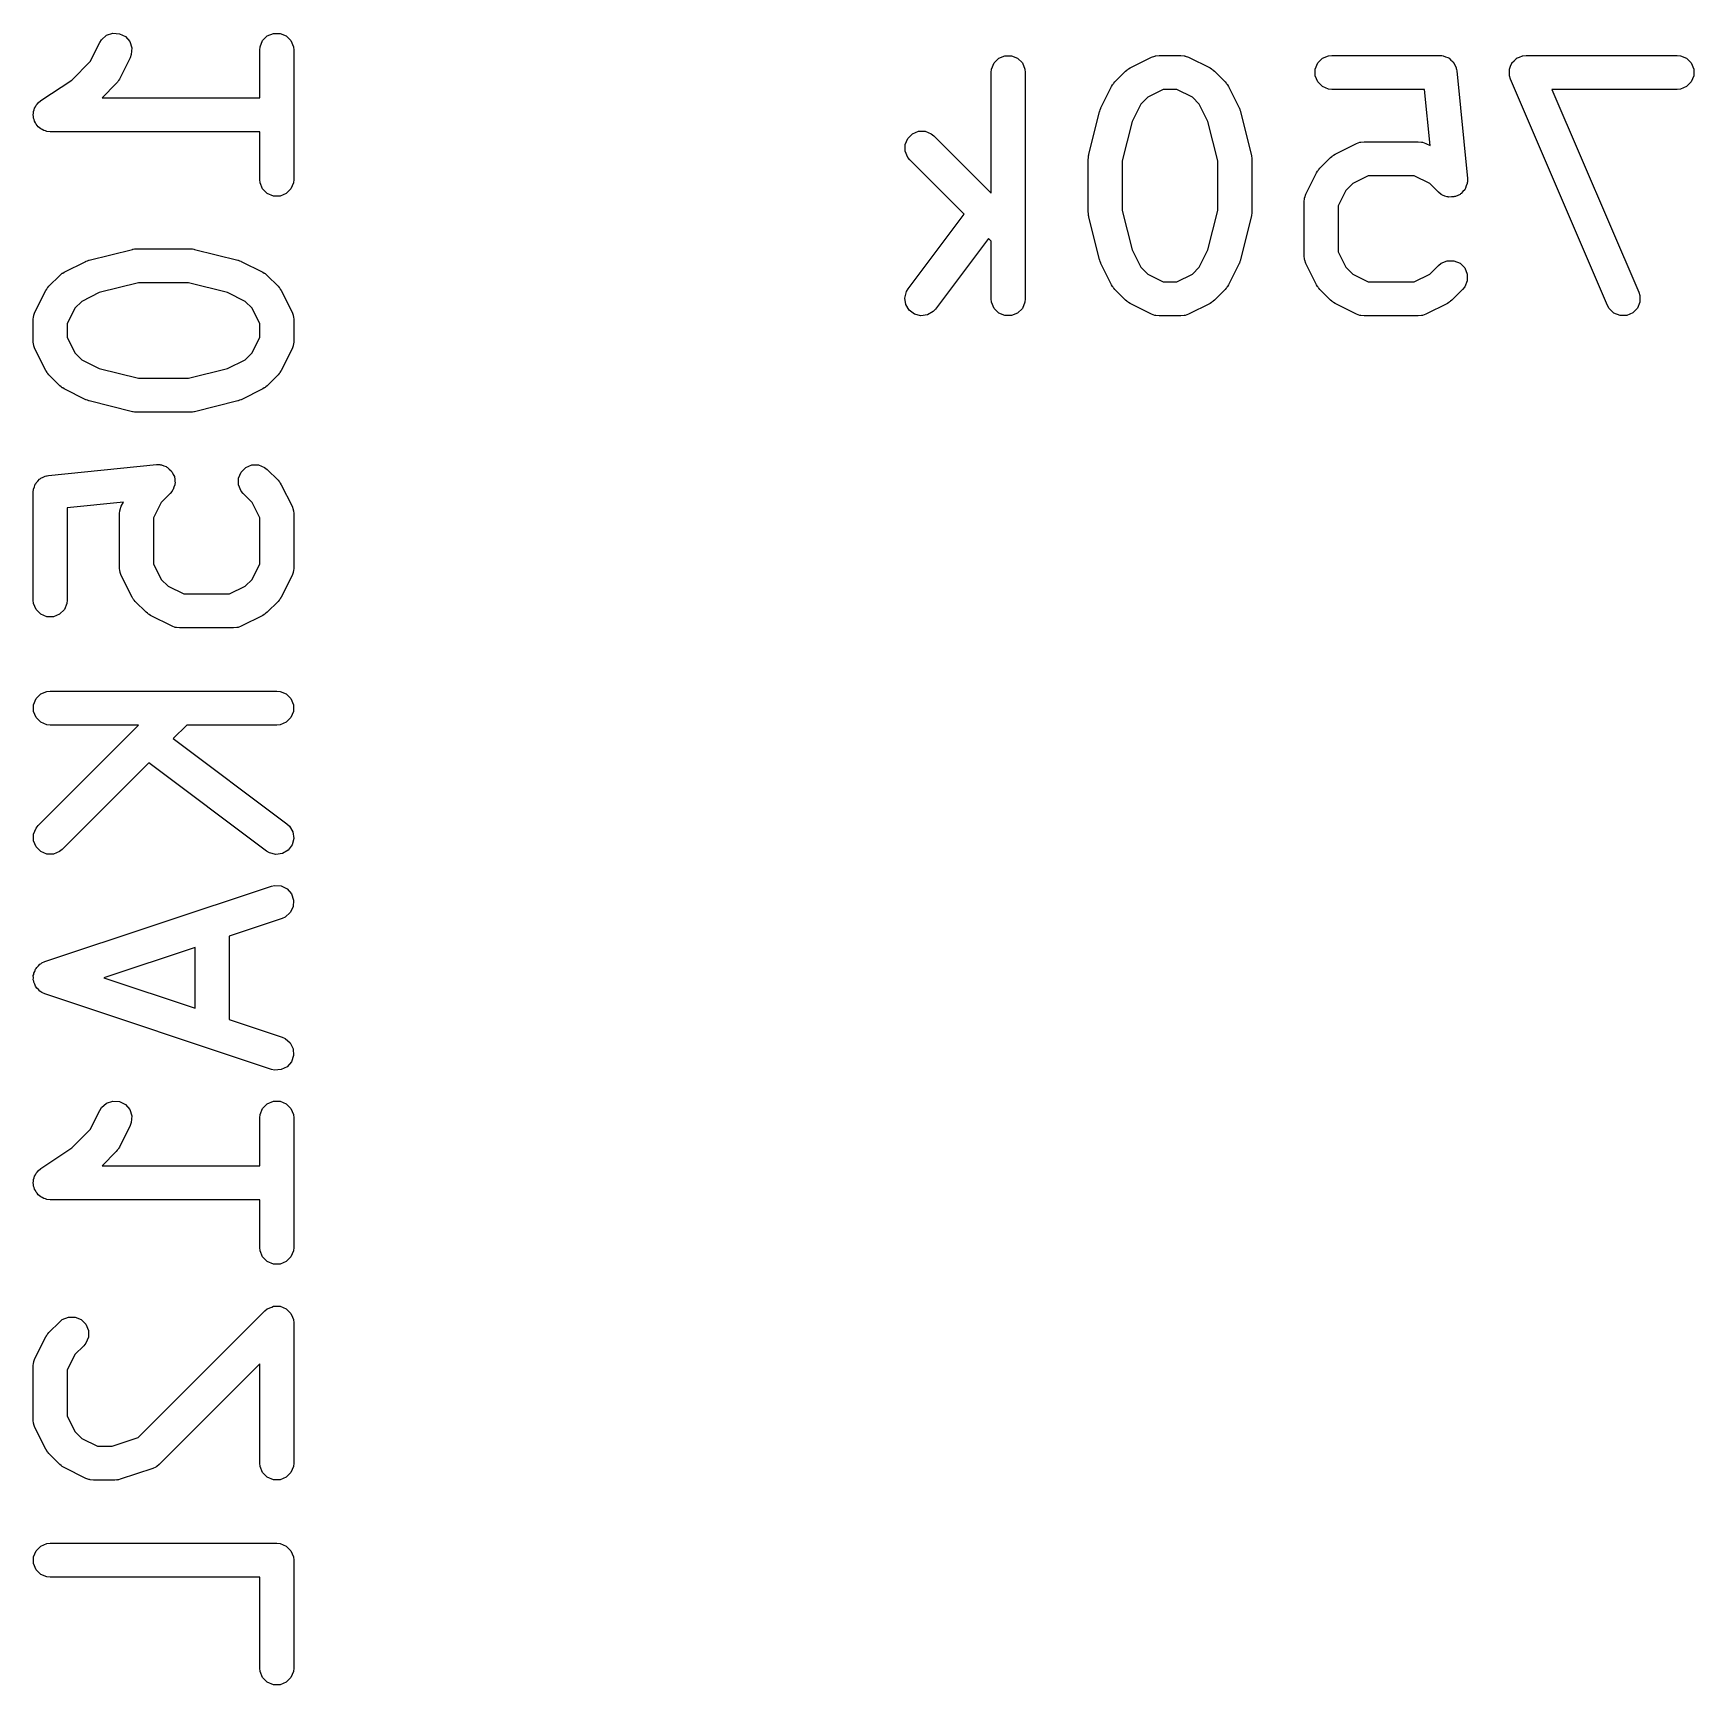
# Model space of a CAD drawing. Header units: inches. Extents: x -0.02 to 1.22, y 0 to 2.04.
# Drawn here: x 0.0732 to 0.3618, y 0.6771 to 0.9641 of the extents above; entities that cross this region are included whole.
import ezdxf

# ---------------------------------------------------------------- set-up
doc = ezdxf.new("R2010")
doc.units = ezdxf.units.IN
doc.header["$MEASUREMENT"] = 0
doc.layers.add('BLACK', color=250, linetype='CONTINUOUS')

msp = doc.modelspace()

# ---------------------------------------------------------------- linework, layer by layer
at = {"layer": 'BLACK', "linetype": 'CONTINUOUS'}
for p, q in [((0.08596, 0.96374), (0.08705, 0.9641)), ((0.08705, 0.9641), (0.0882, 0.96402)), ((0.0882, 0.96402), (0.08923, 0.96351)), ((0.1139, 0.96363), (0.11497, 0.96407)), ((0.11497, 0.96407), (0.11612, 0.96407)), ((0.11612, 0.96407), (0.11718, 0.96363)), ((0.08312, 0.95917), (0.08478, 0.96249)), ((0.08478, 0.96249), (0.08509, 0.96298)), ((0.08509, 0.96298), (0.08596, 0.96374)), ((0.08923, 0.96351), (0.08999, 0.96264)), ((0.08999, 0.96264), (0.09035, 0.96154)), ((0.09035, 0.96154), (0.09027, 0.96039)), ((0.11259, 0.96117), (0.11265, 0.96175)), ((0.11259, 0.95288), (0.11259, 0.96117)), ((0.11265, 0.96175), (0.11309, 0.96281)), ((0.11309, 0.96281), (0.1139, 0.96363)), ((0.11718, 0.96363), (0.118, 0.96281)), ((0.118, 0.96281), (0.11844, 0.96175)), ((0.11844, 0.96175), (0.1185, 0.96117)), ((0.1185, 0.96117), (0.1185, 0.93868)), ((0.07992, 0.95597), (0.08312, 0.95917)), ((0.09006, 0.95985), (0.08819, 0.9561)), ((0.09027, 0.96039), (0.09006, 0.95985)), ((0.23975, 0.95787), (0.24019, 0.95893)), ((0.24019, 0.95893), (0.241, 0.95975)), ((0.241, 0.95975), (0.24207, 0.96019)), ((0.24207, 0.96019), (0.24322, 0.96019)), ((0.24322, 0.96019), (0.24428, 0.95975)), ((0.24428, 0.95975), (0.2451, 0.95893)), ((0.2451, 0.95893), (0.24554, 0.95787)), ((0.26357, 0.9579), (0.26382, 0.95806)), ((0.26382, 0.95806), (0.26757, 0.95993)), ((0.26757, 0.95993), (0.26811, 0.96014)), ((0.26811, 0.96014), (0.26821, 0.96015)), ((0.26821, 0.96015), (0.26831, 0.96019)), ((0.26831, 0.96019), (0.26889, 0.96024)), ((0.26889, 0.96024), (0.27264, 0.96024)), ((0.27264, 0.96024), (0.27321, 0.96019)), ((0.27321, 0.96019), (0.27331, 0.96015)), ((0.27331, 0.96015), (0.27342, 0.96014)), ((0.27342, 0.96014), (0.27396, 0.95993)), ((0.27396, 0.95993), (0.27771, 0.95806)), ((0.27771, 0.95806), (0.27796, 0.9579)), ((0.29599, 0.95787), (0.29643, 0.95893)), ((0.29643, 0.95893), (0.29724, 0.95975)), ((0.29724, 0.95975), (0.29831, 0.96019)), ((0.29831, 0.96019), (0.29888, 0.96024)), ((0.29888, 0.96024), (0.31763, 0.96024)), ((0.31763, 0.96024), (0.31785, 0.96022)), ((0.31785, 0.96022), (0.31792, 0.96023)), ((0.31792, 0.96023), (0.31799, 0.96021)), ((0.31799, 0.96021), (0.31821, 0.96019)), ((0.31821, 0.96019), (0.31861, 0.96002)), ((0.31861, 0.96002), (0.31902, 0.9599)), ((0.31902, 0.9599), (0.31914, 0.9598)), ((0.31914, 0.9598), (0.31927, 0.95975)), ((0.31927, 0.95975), (0.31958, 0.95944)), ((0.31958, 0.95944), (0.31991, 0.95917)), ((0.31991, 0.95917), (0.31998, 0.95904)), ((0.31998, 0.95904), (0.32009, 0.95893)), ((0.32009, 0.95893), (0.32025, 0.95853)), ((0.32025, 0.95853), (0.32046, 0.95815)), ((0.32046, 0.95815), (0.3205, 0.95793)), ((0.32973, 0.95787), (0.32995, 0.95838)), ((0.32995, 0.95838), (0.33016, 0.9589)), ((0.33016, 0.9589), (0.33017, 0.95891)), ((0.33017, 0.95891), (0.33018, 0.95893)), ((0.33018, 0.95893), (0.33057, 0.95933)), ((0.33057, 0.95933), (0.33096, 0.95973)), ((0.33096, 0.95973), (0.33098, 0.95973)), ((0.33098, 0.95973), (0.33099, 0.95975)), ((0.33099, 0.95975), (0.33151, 0.95996)), ((0.33151, 0.95996), (0.33202, 0.96018)), ((0.33202, 0.96018), (0.33204, 0.96018)), ((0.33204, 0.96018), (0.33205, 0.96019)), ((0.33205, 0.96019), (0.33263, 0.96024)), ((0.33263, 0.96024), (0.35888, 0.96024)), ((0.35888, 0.96024), (0.35945, 0.96019)), ((0.35945, 0.96019), (0.36052, 0.95975)), ((0.36052, 0.95975), (0.36133, 0.95893)), ((0.36133, 0.95893), (0.36177, 0.95787)), ((0.07454, 0.95238), (0.07992, 0.95597)), ((0.08764, 0.95534), (0.08518, 0.95288)), ((0.08782, 0.95556), (0.08764, 0.95534)), ((0.08788, 0.95561), (0.08782, 0.95556)), ((0.08794, 0.9557), (0.08788, 0.95561)), ((0.088, 0.95578), (0.08794, 0.9557)), ((0.08803, 0.95586), (0.088, 0.95578)), ((0.08819, 0.9561), (0.08803, 0.95586)), ((0.23969, 0.95729), (0.23975, 0.95787)), ((0.23969, 0.9363), (0.23969, 0.95729)), ((0.24554, 0.95787), (0.24559, 0.95729)), ((0.24559, 0.95729), (0.24559, 0.91792)), ((0.26062, 0.95486), (0.26078, 0.95511)), ((0.26078, 0.95511), (0.26081, 0.95518)), ((0.26081, 0.95518), (0.26088, 0.95526)), ((0.26088, 0.95526), (0.26093, 0.95535)), ((0.26093, 0.95535), (0.26099, 0.9554)), ((0.26099, 0.9554), (0.26118, 0.95563)), ((0.26118, 0.95563), (0.26305, 0.9575)), ((0.26305, 0.9575), (0.26328, 0.95769)), ((0.26328, 0.95769), (0.26333, 0.95775)), ((0.26333, 0.95775), (0.26342, 0.9578)), ((0.26342, 0.9578), (0.2635, 0.95787)), ((0.2635, 0.95787), (0.26357, 0.9579)), ((0.27796, 0.9579), (0.27803, 0.95787)), ((0.27803, 0.95787), (0.27811, 0.9578)), ((0.27811, 0.9578), (0.2782, 0.95775)), ((0.2782, 0.95775), (0.27825, 0.95769)), ((0.27825, 0.95769), (0.27848, 0.9575)), ((0.27848, 0.9575), (0.28035, 0.95563)), ((0.28035, 0.95563), (0.28054, 0.9554)), ((0.28054, 0.9554), (0.28059, 0.95535)), ((0.28059, 0.95535), (0.28065, 0.95526)), ((0.28065, 0.95526), (0.28072, 0.95518)), ((0.28072, 0.95518), (0.28075, 0.95511)), ((0.28075, 0.95511), (0.2809, 0.95486)), ((0.29599, 0.95671), (0.29599, 0.95787)), ((0.29643, 0.95565), (0.29599, 0.95671)), ((0.29724, 0.95484), (0.29643, 0.95565)), ((0.3205, 0.95793), (0.32053, 0.95787)), ((0.32053, 0.95787), (0.32053, 0.95779)), ((0.32053, 0.95779), (0.32057, 0.95758)), ((0.32057, 0.95758), (0.32244, 0.93884)), ((0.32973, 0.95785), (0.32973, 0.95787)), ((0.32973, 0.95783), (0.32973, 0.95785)), ((0.32973, 0.95727), (0.32973, 0.95783)), ((0.32973, 0.95671), (0.32973, 0.95727)), ((0.32974, 0.9567), (0.32973, 0.95671)), ((0.32974, 0.95668), (0.32974, 0.9567)), ((0.32992, 0.95613), (0.32974, 0.95668)), ((0.34679, 0.91676), (0.32992, 0.95613)), ((0.36133, 0.95565), (0.36052, 0.95484)), ((0.36177, 0.95671), (0.36133, 0.95565)), ((0.36177, 0.95787), (0.36177, 0.95671)), ((0.07409, 0.95202), (0.07453, 0.95238)), ((0.07453, 0.95238), (0.07453, 0.95238)), ((0.07453, 0.95238), (0.07453, 0.95238)), ((0.07453, 0.95238), (0.07454, 0.95238)), ((0.08518, 0.95288), (0.11259, 0.95288)), ((0.25875, 0.95111), (0.26062, 0.95486)), ((0.26689, 0.95299), (0.26569, 0.95179)), ((0.26959, 0.95434), (0.26689, 0.95299)), ((0.27194, 0.95434), (0.26959, 0.95434)), ((0.27464, 0.95299), (0.27194, 0.95434)), ((0.27584, 0.95179), (0.27464, 0.95299)), ((0.2809, 0.95486), (0.28278, 0.95111)), ((0.29831, 0.95439), (0.29724, 0.95484)), ((0.29888, 0.95434), (0.29831, 0.95439)), ((0.31496, 0.95434), (0.29888, 0.95434)), ((0.31594, 0.94457), (0.31496, 0.95434)), ((0.35888, 0.95434), (0.33711, 0.95434)), ((0.33711, 0.95434), (0.35222, 0.91908)), ((0.35945, 0.95439), (0.35888, 0.95434)), ((0.36052, 0.95484), (0.35945, 0.95439)), ((0.07322, 0.94993), (0.07328, 0.95021)), ((0.07328, 0.94964), (0.07322, 0.94993)), ((0.07328, 0.9505), (0.07339, 0.95077)), ((0.07328, 0.95021), (0.07328, 0.9505)), ((0.07328, 0.94935), (0.07328, 0.94964)), ((0.07339, 0.94908), (0.07328, 0.94935)), ((0.07339, 0.95077), (0.07345, 0.95106)), ((0.07345, 0.95106), (0.07361, 0.9513)), ((0.07361, 0.9513), (0.07372, 0.95157)), ((0.07372, 0.95157), (0.07393, 0.95177)), ((0.07393, 0.95177), (0.07409, 0.95202)), ((0.25665, 0.94301), (0.25852, 0.95051)), ((0.25852, 0.95051), (0.25854, 0.95055)), ((0.25854, 0.95057), (0.25863, 0.95081)), ((0.25854, 0.95055), (0.25854, 0.95057)), ((0.25863, 0.95081), (0.25872, 0.95105)), ((0.25872, 0.95105), (0.25873, 0.95107)), ((0.25873, 0.95107), (0.25875, 0.95111)), ((0.26569, 0.95179), (0.26418, 0.94876)), ((0.27735, 0.94876), (0.27584, 0.95179)), ((0.28278, 0.95111), (0.28279, 0.95107)), ((0.28279, 0.95107), (0.28281, 0.95105)), ((0.28281, 0.95105), (0.28289, 0.95081)), ((0.28289, 0.95081), (0.28298, 0.95057)), ((0.28298, 0.95057), (0.28299, 0.95055)), ((0.28299, 0.95055), (0.283, 0.95051)), ((0.283, 0.95051), (0.28488, 0.94301)), ((0.07344, 0.9488), (0.07339, 0.94908)), ((0.07361, 0.94855), (0.07344, 0.9488)), ((0.07372, 0.94828), (0.07361, 0.94855)), ((0.07392, 0.94808), (0.07372, 0.94828)), ((0.07408, 0.94784), (0.07392, 0.94808)), ((0.07433, 0.94768), (0.07408, 0.94784)), ((0.07453, 0.94747), (0.07433, 0.94768)), ((0.0748, 0.94736), (0.07453, 0.94747)), ((0.07504, 0.9472), (0.0748, 0.94736)), ((0.07533, 0.94714), (0.07504, 0.9472)), ((0.0756, 0.94703), (0.07533, 0.94714)), ((0.07617, 0.94697), (0.0756, 0.94703)), ((0.11259, 0.94697), (0.07617, 0.94697)), ((0.07617, 0.94697), (0.07617, 0.94697)), ((0.07617, 0.94697), (0.07617, 0.94697)), ((0.07617, 0.94697), (0.07617, 0.94697)), ((0.11259, 0.93868), (0.11259, 0.94697)), ((0.22519, 0.94581), (0.226, 0.94662)), ((0.226, 0.94662), (0.22707, 0.94706)), ((0.22707, 0.94706), (0.22822, 0.94706)), ((0.22822, 0.94706), (0.22928, 0.94662)), ((0.22928, 0.94662), (0.22973, 0.94626)), ((0.26418, 0.94876), (0.26247, 0.94193)), ((0.27906, 0.94193), (0.27735, 0.94876)), ((0.22475, 0.94474), (0.22519, 0.94581)), ((0.22475, 0.94359), (0.22475, 0.94474)), ((0.22519, 0.94253), (0.22475, 0.94359)), ((0.22973, 0.94626), (0.23969, 0.9363)), ((0.29944, 0.94306), (0.30319, 0.94493)), ((0.30319, 0.94493), (0.30373, 0.94514)), ((0.30373, 0.94514), (0.30383, 0.94515)), ((0.30383, 0.94515), (0.30393, 0.94519)), ((0.30393, 0.94519), (0.30451, 0.94525)), ((0.30451, 0.94525), (0.31388, 0.94525)), ((0.31388, 0.94525), (0.31446, 0.94519)), ((0.31446, 0.94519), (0.31456, 0.94515)), ((0.31456, 0.94515), (0.31466, 0.94514)), ((0.31466, 0.94514), (0.3152, 0.94493)), ((0.3152, 0.94493), (0.31594, 0.94457)), ((0.22556, 0.94208), (0.22519, 0.94253)), ((0.23499, 0.93264), (0.22556, 0.94208)), ((0.25656, 0.94229), (0.25657, 0.94239)), ((0.25656, 0.93292), (0.25656, 0.94229)), ((0.25657, 0.94244), (0.2566, 0.94265)), ((0.25657, 0.94239), (0.25657, 0.94244)), ((0.2566, 0.94265), (0.25662, 0.94287)), ((0.25662, 0.94287), (0.25664, 0.94291)), ((0.25664, 0.94291), (0.25665, 0.94301)), ((0.26247, 0.94193), (0.26247, 0.93328)), ((0.27906, 0.93328), (0.27906, 0.94193)), ((0.28488, 0.94301), (0.28489, 0.94291)), ((0.28489, 0.94291), (0.28491, 0.94287)), ((0.28491, 0.94287), (0.28493, 0.94265)), ((0.28493, 0.94265), (0.28496, 0.94244)), ((0.28496, 0.94244), (0.28495, 0.94239)), ((0.28495, 0.94239), (0.28496, 0.94229)), ((0.28496, 0.94229), (0.28496, 0.93292)), ((0.2968, 0.94063), (0.29867, 0.94251)), ((0.29867, 0.94251), (0.2989, 0.94269)), ((0.2989, 0.94269), (0.29895, 0.94275)), ((0.29895, 0.94275), (0.29904, 0.94281)), ((0.29904, 0.94281), (0.29912, 0.94287)), ((0.29912, 0.94287), (0.29919, 0.9429)), ((0.29919, 0.9429), (0.29944, 0.94306)), ((0.11265, 0.9381), (0.11259, 0.93868)), ((0.11309, 0.93704), (0.11265, 0.9381)), ((0.11844, 0.9381), (0.118, 0.93704)), ((0.1185, 0.93868), (0.11844, 0.9381)), ((0.29437, 0.93611), (0.29624, 0.93986)), ((0.29624, 0.93986), (0.2964, 0.94011)), ((0.2964, 0.94011), (0.29643, 0.94018)), ((0.29643, 0.94018), (0.2965, 0.94026)), ((0.2965, 0.94026), (0.29655, 0.94035)), ((0.29655, 0.94035), (0.29661, 0.9404)), ((0.29661, 0.9404), (0.2968, 0.94063)), ((0.30251, 0.93799), (0.30131, 0.93679)), ((0.30521, 0.93934), (0.30251, 0.93799)), ((0.31319, 0.93934), (0.30521, 0.93934)), ((0.31588, 0.93799), (0.31319, 0.93934)), ((0.31742, 0.93646), (0.31588, 0.93799)), ((0.3224, 0.93797), (0.32224, 0.93757)), ((0.32245, 0.93826), (0.3224, 0.93812)), ((0.3224, 0.93812), (0.3224, 0.93797)), ((0.32244, 0.93884), (0.32245, 0.93826)), ((0.1139, 0.93622), (0.11309, 0.93704)), ((0.11497, 0.93578), (0.1139, 0.93622)), ((0.11612, 0.93578), (0.11497, 0.93578)), ((0.11718, 0.93622), (0.11612, 0.93578)), ((0.118, 0.93704), (0.11718, 0.93622)), ((0.29406, 0.93479), (0.29411, 0.93537)), ((0.29411, 0.93537), (0.29415, 0.93547)), ((0.29415, 0.93547), (0.29416, 0.93557)), ((0.29416, 0.93557), (0.29437, 0.93611)), ((0.30131, 0.93679), (0.29996, 0.9341)), ((0.31787, 0.93609), (0.31742, 0.93646)), ((0.318, 0.93603), (0.31787, 0.93609)), ((0.31812, 0.93594), (0.318, 0.93603)), ((0.31853, 0.93581), (0.31812, 0.93594)), ((0.31893, 0.93565), (0.31853, 0.93581)), ((0.31908, 0.93565), (0.31893, 0.93565)), ((0.31922, 0.9356), (0.31908, 0.93565)), ((0.31965, 0.93565), (0.31922, 0.9356)), ((0.32008, 0.93565), (0.31965, 0.93565)), ((0.32022, 0.9357), (0.32008, 0.93565)), ((0.32037, 0.93572), (0.32022, 0.9357)), ((0.32075, 0.93592), (0.32037, 0.93572)), ((0.32115, 0.93609), (0.32075, 0.93592)), ((0.32125, 0.93619), (0.32115, 0.93609)), ((0.32138, 0.93626), (0.32125, 0.93619)), ((0.32166, 0.9366), (0.32138, 0.93626)), ((0.32196, 0.9369), (0.32166, 0.9366)), ((0.32202, 0.93704), (0.32196, 0.9369)), ((0.32211, 0.93715), (0.32202, 0.93704)), ((0.32224, 0.93757), (0.32211, 0.93715)), ((0.22528, 0.91969), (0.23499, 0.93264)), ((0.25657, 0.93282), (0.25656, 0.93292)), ((0.25657, 0.93278), (0.25657, 0.93282)), ((0.2566, 0.93256), (0.25657, 0.93278)), ((0.25662, 0.93234), (0.2566, 0.93256)), ((0.25664, 0.9323), (0.25662, 0.93234)), ((0.25665, 0.9322), (0.25664, 0.9323)), ((0.25852, 0.9247), (0.25665, 0.9322)), ((0.26247, 0.93328), (0.26418, 0.92645)), ((0.27735, 0.92645), (0.27906, 0.93328)), ((0.28488, 0.9322), (0.283, 0.9247)), ((0.28489, 0.9323), (0.28488, 0.9322)), ((0.28491, 0.93234), (0.28489, 0.9323)), ((0.28493, 0.93256), (0.28491, 0.93234)), ((0.28496, 0.93278), (0.28493, 0.93256)), ((0.28496, 0.93292), (0.28495, 0.93282)), ((0.28495, 0.93282), (0.28496, 0.93278)), ((0.29406, 0.92542), (0.29406, 0.93479)), ((0.29996, 0.9341), (0.29996, 0.92612)), ((0.08296, 0.92467), (0.09046, 0.92654)), ((0.09046, 0.92654), (0.09056, 0.92656)), ((0.09056, 0.92656), (0.0906, 0.92657)), ((0.0906, 0.92657), (0.09081, 0.9266)), ((0.09081, 0.9266), (0.09103, 0.92663)), ((0.09103, 0.92663), (0.09107, 0.92662)), ((0.09107, 0.92662), (0.09117, 0.92663)), ((0.09117, 0.92663), (0.10055, 0.92663)), ((0.10055, 0.92663), (0.10065, 0.92662)), ((0.10065, 0.92662), (0.10069, 0.92663)), ((0.10069, 0.92663), (0.1009, 0.9266)), ((0.1009, 0.9266), (0.10112, 0.92657)), ((0.10112, 0.92657), (0.10116, 0.92656)), ((0.10116, 0.92656), (0.10126, 0.92654)), ((0.10126, 0.92654), (0.10876, 0.92467)), ((0.23921, 0.92842), (0.23001, 0.91615)), ((0.23969, 0.92795), (0.23921, 0.92842)), ((0.23969, 0.91792), (0.23969, 0.92795)), ((0.26418, 0.92645), (0.26569, 0.92342)), ((0.27584, 0.92342), (0.27735, 0.92645)), ((0.0786, 0.92257), (0.08235, 0.92444)), ((0.08235, 0.92444), (0.08239, 0.92446)), ((0.08239, 0.92446), (0.08241, 0.92447)), ((0.08241, 0.92447), (0.08265, 0.92456)), ((0.08265, 0.92456), (0.08289, 0.92465)), ((0.08289, 0.92465), (0.08291, 0.92465)), ((0.08291, 0.92465), (0.08296, 0.92467)), ((0.10876, 0.92467), (0.1088, 0.92465)), ((0.1088, 0.92465), (0.10882, 0.92465)), ((0.10882, 0.92465), (0.10906, 0.92456)), ((0.10906, 0.92456), (0.10931, 0.92447)), ((0.10931, 0.92447), (0.10932, 0.92446)), ((0.10932, 0.92446), (0.10937, 0.92444)), ((0.10937, 0.92444), (0.11311, 0.92257)), ((0.25854, 0.92466), (0.25852, 0.9247)), ((0.25854, 0.92464), (0.25854, 0.92466)), ((0.25863, 0.9244), (0.25854, 0.92464)), ((0.25872, 0.92416), (0.25863, 0.9244)), ((0.25873, 0.92414), (0.25872, 0.92416)), ((0.25875, 0.9241), (0.25873, 0.92414)), ((0.26062, 0.92035), (0.25875, 0.9241)), ((0.26569, 0.92342), (0.26689, 0.92222)), ((0.27464, 0.92222), (0.27584, 0.92342)), ((0.28278, 0.9241), (0.2809, 0.92035)), ((0.28279, 0.92414), (0.28278, 0.9241)), ((0.28281, 0.92416), (0.28279, 0.92414)), ((0.28289, 0.9244), (0.28281, 0.92416)), ((0.28298, 0.92464), (0.28289, 0.9244)), ((0.28299, 0.92466), (0.28298, 0.92464)), ((0.283, 0.9247), (0.28299, 0.92466)), ((0.29411, 0.92484), (0.29406, 0.92542)), ((0.29415, 0.92475), (0.29411, 0.92484)), ((0.29416, 0.92464), (0.29415, 0.92475)), ((0.29437, 0.9241), (0.29416, 0.92464)), ((0.29624, 0.92035), (0.29437, 0.9241)), ((0.29996, 0.92612), (0.30131, 0.92342)), ((0.30131, 0.92342), (0.30251, 0.92222)), ((0.31588, 0.92222), (0.31742, 0.92376)), ((0.31742, 0.92376), (0.31787, 0.92413)), ((0.31787, 0.92413), (0.31893, 0.92457)), ((0.31893, 0.92457), (0.32008, 0.92457)), ((0.32008, 0.92457), (0.32115, 0.92413)), ((0.32115, 0.92413), (0.32196, 0.92331)), ((0.07596, 0.92014), (0.07784, 0.92202)), ((0.07784, 0.92202), (0.07806, 0.9222)), ((0.07806, 0.9222), (0.07811, 0.92226)), ((0.07811, 0.92226), (0.0782, 0.92232)), ((0.0782, 0.92232), (0.07828, 0.92238)), ((0.07828, 0.92238), (0.07835, 0.92241)), ((0.07835, 0.92241), (0.0786, 0.92257)), ((0.09154, 0.92073), (0.0847, 0.91902)), ((0.10018, 0.92073), (0.09154, 0.92073)), ((0.10701, 0.91902), (0.10018, 0.92073)), ((0.11311, 0.92257), (0.11336, 0.92241)), ((0.11336, 0.92241), (0.11343, 0.92238)), ((0.11343, 0.92238), (0.11352, 0.92232)), ((0.11352, 0.92232), (0.1136, 0.92226)), ((0.1136, 0.92226), (0.11366, 0.9222)), ((0.11366, 0.9222), (0.11388, 0.92202)), ((0.11388, 0.92202), (0.11576, 0.92014)), ((0.26689, 0.92222), (0.26959, 0.92087)), ((0.26959, 0.92087), (0.27194, 0.92087)), ((0.27194, 0.92087), (0.27464, 0.92222)), ((0.30251, 0.92222), (0.30521, 0.92087)), ((0.30521, 0.92087), (0.31319, 0.92087)), ((0.31319, 0.92087), (0.31588, 0.92222)), ((0.32196, 0.92331), (0.3224, 0.92225)), ((0.3224, 0.92109), (0.32196, 0.92003)), ((0.3224, 0.92225), (0.3224, 0.92109)), ((0.07353, 0.91563), (0.07541, 0.91937)), ((0.07541, 0.91937), (0.07556, 0.91962)), ((0.07556, 0.91962), (0.07559, 0.91969)), ((0.07559, 0.91969), (0.07566, 0.91978)), ((0.07566, 0.91978), (0.07572, 0.91986)), ((0.07572, 0.91986), (0.07578, 0.91992)), ((0.07578, 0.91992), (0.07596, 0.92014)), ((0.0847, 0.91902), (0.08167, 0.9175)), ((0.11005, 0.9175), (0.10701, 0.91902)), ((0.11576, 0.92014), (0.11594, 0.91992)), ((0.11594, 0.91992), (0.116, 0.91986)), ((0.116, 0.91986), (0.11606, 0.91978)), ((0.11606, 0.91978), (0.11612, 0.91969)), ((0.11612, 0.91969), (0.11615, 0.91962)), ((0.11615, 0.91962), (0.11631, 0.91937)), ((0.11631, 0.91937), (0.11819, 0.91563)), ((0.2247, 0.91808), (0.22498, 0.9192)), ((0.22486, 0.91694), (0.2247, 0.91808)), ((0.22498, 0.9192), (0.22528, 0.91969)), ((0.23975, 0.91734), (0.23969, 0.91792)), ((0.24559, 0.91792), (0.24554, 0.91734)), ((0.26078, 0.9201), (0.26062, 0.92035)), ((0.26081, 0.92003), (0.26078, 0.9201)), ((0.26088, 0.91995), (0.26081, 0.92003)), ((0.26093, 0.91986), (0.26088, 0.91995)), ((0.26099, 0.91981), (0.26093, 0.91986)), ((0.26118, 0.91958), (0.26099, 0.91981)), ((0.26305, 0.91771), (0.26118, 0.91958)), ((0.26328, 0.91752), (0.26305, 0.91771)), ((0.27848, 0.91771), (0.27825, 0.91752)), ((0.28035, 0.91958), (0.27848, 0.91771)), ((0.28054, 0.91981), (0.28035, 0.91958)), ((0.28059, 0.91986), (0.28054, 0.91981)), ((0.28065, 0.91995), (0.28059, 0.91986)), ((0.28072, 0.92003), (0.28065, 0.91995)), ((0.28075, 0.9201), (0.28072, 0.92003)), ((0.2809, 0.92035), (0.28075, 0.9201)), ((0.2964, 0.9201), (0.29624, 0.92035)), ((0.29643, 0.92003), (0.2964, 0.9201)), ((0.2965, 0.91995), (0.29643, 0.92003)), ((0.29655, 0.91986), (0.2965, 0.91995)), ((0.29661, 0.91981), (0.29655, 0.91986)), ((0.2968, 0.91958), (0.29661, 0.91981)), ((0.29867, 0.91771), (0.2968, 0.91958)), ((0.2989, 0.91752), (0.29867, 0.91771)), ((0.31972, 0.91771), (0.31949, 0.91752)), ((0.32159, 0.91958), (0.31972, 0.91771)), ((0.32196, 0.92003), (0.32159, 0.91958)), ((0.35222, 0.91908), (0.35239, 0.91853)), ((0.35239, 0.91853), (0.35241, 0.91738)), ((0.07322, 0.9143), (0.07328, 0.91488)), ((0.07328, 0.91488), (0.07332, 0.91498)), ((0.07332, 0.91498), (0.07333, 0.91508)), ((0.07333, 0.91508), (0.07353, 0.91563)), ((0.08048, 0.9163), (0.07913, 0.91361)), ((0.08167, 0.9175), (0.08048, 0.9163)), ((0.11124, 0.9163), (0.11005, 0.9175)), ((0.11259, 0.91361), (0.11124, 0.9163)), ((0.11819, 0.91563), (0.11839, 0.91508)), ((0.11839, 0.91508), (0.1184, 0.91498)), ((0.1184, 0.91498), (0.11844, 0.91488)), ((0.11844, 0.91488), (0.1185, 0.9143)), ((0.22544, 0.91595), (0.22486, 0.91694)), ((0.22637, 0.91526), (0.22544, 0.91595)), ((0.22748, 0.91497), (0.22637, 0.91526)), ((0.22862, 0.91514), (0.22748, 0.91497)), ((0.22961, 0.91572), (0.22862, 0.91514)), ((0.23001, 0.91615), (0.22961, 0.91572)), ((0.24019, 0.91628), (0.23975, 0.91734)), ((0.241, 0.91547), (0.24019, 0.91628)), ((0.24207, 0.91502), (0.241, 0.91547)), ((0.24322, 0.91502), (0.24207, 0.91502)), ((0.24428, 0.91547), (0.24322, 0.91502)), ((0.2451, 0.91628), (0.24428, 0.91547)), ((0.24554, 0.91734), (0.2451, 0.91628)), ((0.26333, 0.91746), (0.26328, 0.91752)), ((0.26342, 0.91741), (0.26333, 0.91746)), ((0.2635, 0.91734), (0.26342, 0.91741)), ((0.26357, 0.91731), (0.2635, 0.91734)), ((0.26382, 0.91715), (0.26357, 0.91731)), ((0.26757, 0.91528), (0.26382, 0.91715)), ((0.26811, 0.91507), (0.26757, 0.91528)), ((0.26821, 0.91507), (0.26811, 0.91507)), ((0.26831, 0.91502), (0.26821, 0.91507)), ((0.26889, 0.91497), (0.26831, 0.91502)), ((0.27264, 0.91497), (0.26889, 0.91497)), ((0.27321, 0.91502), (0.27264, 0.91497)), ((0.27331, 0.91507), (0.27321, 0.91502)), ((0.27342, 0.91507), (0.27331, 0.91507)), ((0.27396, 0.91528), (0.27342, 0.91507)), ((0.27771, 0.91715), (0.27396, 0.91528)), ((0.27796, 0.91731), (0.27771, 0.91715)), ((0.27803, 0.91734), (0.27796, 0.91731)), ((0.27811, 0.91741), (0.27803, 0.91734)), ((0.2782, 0.91746), (0.27811, 0.91741)), ((0.27825, 0.91752), (0.2782, 0.91746)), ((0.29895, 0.91746), (0.2989, 0.91752)), ((0.29904, 0.91741), (0.29895, 0.91746)), ((0.29912, 0.91734), (0.29904, 0.91741)), ((0.29919, 0.91731), (0.29912, 0.91734)), ((0.29944, 0.91715), (0.29919, 0.91731)), ((0.30319, 0.91528), (0.29944, 0.91715)), ((0.30373, 0.91507), (0.30319, 0.91528)), ((0.30383, 0.91507), (0.30373, 0.91507)), ((0.30393, 0.91502), (0.30383, 0.91507)), ((0.30451, 0.91497), (0.30393, 0.91502)), ((0.31388, 0.91497), (0.30451, 0.91497)), ((0.31446, 0.91502), (0.31388, 0.91497)), ((0.31456, 0.91507), (0.31446, 0.91502)), ((0.31466, 0.91507), (0.31456, 0.91507)), ((0.3152, 0.91528), (0.31466, 0.91507)), ((0.31895, 0.91715), (0.3152, 0.91528)), ((0.3192, 0.91731), (0.31895, 0.91715)), ((0.31927, 0.91734), (0.3192, 0.91731)), ((0.31935, 0.91741), (0.31927, 0.91734)), ((0.31944, 0.91746), (0.31935, 0.91741)), ((0.31949, 0.91752), (0.31944, 0.91746)), ((0.34707, 0.91625), (0.34679, 0.91676)), ((0.34789, 0.91545), (0.34707, 0.91625)), ((0.34896, 0.91502), (0.34789, 0.91545)), ((0.35011, 0.91503), (0.34896, 0.91502)), ((0.35117, 0.91549), (0.35011, 0.91503)), ((0.35198, 0.91631), (0.35117, 0.91549)), ((0.35241, 0.91738), (0.35198, 0.91631)), ((0.07322, 0.91055), (0.07322, 0.9143)), ((0.07913, 0.91361), (0.07913, 0.91125)), ((0.11259, 0.91125), (0.11259, 0.91361)), ((0.1185, 0.9143), (0.1185, 0.91055)), ((0.07328, 0.90998), (0.07322, 0.91055)), ((0.07332, 0.90988), (0.07328, 0.90998)), ((0.07333, 0.90978), (0.07332, 0.90988)), ((0.07353, 0.90923), (0.07333, 0.90978)), ((0.07541, 0.90548), (0.07353, 0.90923)), ((0.07913, 0.91125), (0.08048, 0.90855)), ((0.11124, 0.90855), (0.11259, 0.91125)), ((0.11819, 0.90923), (0.11631, 0.90548)), ((0.11839, 0.90978), (0.11819, 0.90923)), ((0.1184, 0.90988), (0.11839, 0.90978)), ((0.11844, 0.90998), (0.1184, 0.90988)), ((0.1185, 0.91055), (0.11844, 0.90998)), ((0.08048, 0.90855), (0.08167, 0.90736)), ((0.08167, 0.90736), (0.0847, 0.90584)), ((0.10701, 0.90584), (0.11005, 0.90736)), ((0.11005, 0.90736), (0.11124, 0.90855)), ((0.07556, 0.90524), (0.07541, 0.90548)), ((0.07559, 0.90516), (0.07556, 0.90524)), ((0.07566, 0.90508), (0.07559, 0.90516)), ((0.07572, 0.905), (0.07566, 0.90508)), ((0.07578, 0.90494), (0.07572, 0.905)), ((0.07596, 0.90472), (0.07578, 0.90494)), ((0.07784, 0.90284), (0.07596, 0.90472)), ((0.0847, 0.90584), (0.09154, 0.90413)), ((0.09154, 0.90413), (0.10018, 0.90413)), ((0.10018, 0.90413), (0.10701, 0.90584)), ((0.11576, 0.90472), (0.11388, 0.90284)), ((0.11594, 0.90494), (0.11576, 0.90472)), ((0.116, 0.905), (0.11594, 0.90494)), ((0.11606, 0.90508), (0.116, 0.905)), ((0.11612, 0.90516), (0.11606, 0.90508)), ((0.11615, 0.90524), (0.11612, 0.90516)), ((0.11631, 0.90548), (0.11615, 0.90524)), ((0.07806, 0.90266), (0.07784, 0.90284)), ((0.07811, 0.9026), (0.07806, 0.90266)), ((0.0782, 0.90254), (0.07811, 0.9026)), ((0.07828, 0.90248), (0.0782, 0.90254)), ((0.07835, 0.90245), (0.07828, 0.90248)), ((0.0786, 0.90229), (0.07835, 0.90245)), ((0.08235, 0.90041), (0.0786, 0.90229)), ((0.08239, 0.9004), (0.08235, 0.90041)), ((0.08241, 0.90039), (0.08239, 0.9004)), ((0.08265, 0.9003), (0.08241, 0.90039)), ((0.08289, 0.90021), (0.08265, 0.9003)), ((0.10906, 0.9003), (0.10882, 0.90021)), ((0.10931, 0.90039), (0.10906, 0.9003)), ((0.10932, 0.9004), (0.10931, 0.90039)), ((0.10937, 0.90041), (0.10932, 0.9004)), ((0.11311, 0.90229), (0.10937, 0.90041)), ((0.11336, 0.90245), (0.11311, 0.90229)), ((0.11343, 0.90248), (0.11336, 0.90245)), ((0.11352, 0.90254), (0.11343, 0.90248)), ((0.1136, 0.9026), (0.11352, 0.90254)), ((0.11366, 0.90266), (0.1136, 0.9026)), ((0.11388, 0.90284), (0.11366, 0.90266)), ((0.08291, 0.90021), (0.08289, 0.90021)), ((0.08296, 0.90019), (0.08291, 0.90021)), ((0.09046, 0.89832), (0.08296, 0.90019)), ((0.09056, 0.8983), (0.09046, 0.89832)), ((0.0906, 0.89829), (0.09056, 0.8983)), ((0.09081, 0.89826), (0.0906, 0.89829)), ((0.09103, 0.89823), (0.09081, 0.89826)), ((0.09107, 0.89824), (0.09103, 0.89823)), ((0.09117, 0.89823), (0.09107, 0.89824)), ((0.10055, 0.89823), (0.09117, 0.89823)), ((0.10065, 0.89824), (0.10055, 0.89823)), ((0.10069, 0.89823), (0.10065, 0.89824)), ((0.1009, 0.89826), (0.10069, 0.89823)), ((0.10112, 0.89829), (0.1009, 0.89826)), ((0.10116, 0.8983), (0.10112, 0.89829)), ((0.10126, 0.89832), (0.10116, 0.8983)), ((0.10876, 0.90019), (0.10126, 0.89832)), ((0.1088, 0.90021), (0.10876, 0.90019)), ((0.10882, 0.90021), (0.1088, 0.90021)), ((0.07588, 0.88725), (0.09463, 0.88912)), ((0.09463, 0.88912), (0.09521, 0.88912)), ((0.09521, 0.88912), (0.09535, 0.88908)), ((0.09535, 0.88908), (0.0955, 0.88908)), ((0.0955, 0.88908), (0.0959, 0.88891)), ((0.0959, 0.88891), (0.09631, 0.88879)), ((0.09631, 0.88879), (0.09642, 0.8887)), ((0.11015, 0.88864), (0.11122, 0.88908)), ((0.11122, 0.88908), (0.11237, 0.88908)), ((0.11237, 0.88908), (0.11343, 0.88864)), ((0.07366, 0.88581), (0.07372, 0.88595)), ((0.07372, 0.88595), (0.07402, 0.88625)), ((0.07402, 0.88625), (0.0743, 0.88659)), ((0.0743, 0.88659), (0.07443, 0.88666)), ((0.07443, 0.88666), (0.07453, 0.88676)), ((0.07453, 0.88676), (0.07493, 0.88693)), ((0.07493, 0.88693), (0.07531, 0.88713)), ((0.07531, 0.88713), (0.07553, 0.88718)), ((0.07553, 0.88718), (0.0756, 0.8872)), ((0.0756, 0.8872), (0.07567, 0.8872)), ((0.07567, 0.8872), (0.07588, 0.88725)), ((0.09642, 0.8887), (0.09656, 0.88864)), ((0.09656, 0.88864), (0.09687, 0.88833)), ((0.09687, 0.88833), (0.0972, 0.88806)), ((0.0972, 0.88806), (0.09727, 0.88793)), ((0.09727, 0.88793), (0.09738, 0.88782)), ((0.09738, 0.88782), (0.09754, 0.88742)), ((0.09754, 0.88742), (0.09775, 0.88704)), ((0.09775, 0.88704), (0.09776, 0.8869)), ((0.09776, 0.8869), (0.09782, 0.88676)), ((0.09782, 0.88676), (0.09782, 0.88633)), ((0.09782, 0.88633), (0.09786, 0.8859)), ((0.09786, 0.8859), (0.09782, 0.88576)), ((0.1089, 0.88676), (0.10934, 0.88782)), ((0.1089, 0.88561), (0.1089, 0.88676)), ((0.10934, 0.88782), (0.11015, 0.88864)), ((0.11343, 0.88864), (0.11388, 0.88827)), ((0.11388, 0.88827), (0.11576, 0.8864)), ((0.11576, 0.8864), (0.11594, 0.88617)), ((0.11594, 0.88617), (0.116, 0.88612)), ((0.116, 0.88612), (0.11606, 0.88603)), ((0.11606, 0.88603), (0.11612, 0.88595)), ((0.11612, 0.88595), (0.11615, 0.88588)), ((0.11615, 0.88588), (0.11631, 0.88563)), ((0.07322, 0.88431), (0.07324, 0.88452)), ((0.07322, 0.86556), (0.07322, 0.88431)), ((0.07323, 0.88459), (0.07326, 0.88466)), ((0.07324, 0.88452), (0.07323, 0.88459)), ((0.07326, 0.88466), (0.07328, 0.88488)), ((0.07328, 0.88488), (0.07344, 0.88528)), ((0.07344, 0.88528), (0.07357, 0.8857)), ((0.07357, 0.8857), (0.07366, 0.88581)), ((0.09701, 0.8841), (0.09547, 0.88256)), ((0.09738, 0.88454), (0.09701, 0.8841)), ((0.09743, 0.88468), (0.09738, 0.88454)), ((0.09753, 0.88479), (0.09743, 0.88468)), ((0.09765, 0.88521), (0.09753, 0.88479)), ((0.09782, 0.88561), (0.09765, 0.88521)), ((0.09782, 0.88576), (0.09782, 0.88561)), ((0.10934, 0.88454), (0.1089, 0.88561)), ((0.10971, 0.8841), (0.10934, 0.88454)), ((0.11124, 0.88256), (0.10971, 0.8841)), ((0.11631, 0.88563), (0.11819, 0.88188)), ((0.0889, 0.88261), (0.07913, 0.88164)), ((0.07913, 0.88164), (0.07913, 0.86556)), ((0.08822, 0.88056), (0.08828, 0.88113)), ((0.08822, 0.87118), (0.08822, 0.88056)), ((0.08828, 0.88113), (0.08832, 0.88123)), ((0.08832, 0.88134), (0.08853, 0.88188)), ((0.08832, 0.88123), (0.08832, 0.88134)), ((0.08853, 0.88188), (0.0889, 0.88261)), ((0.09547, 0.88256), (0.09412, 0.87986)), ((0.11259, 0.87986), (0.11124, 0.88256)), ((0.11819, 0.88188), (0.11839, 0.88134)), ((0.11839, 0.88134), (0.1184, 0.88123)), ((0.1184, 0.88123), (0.11844, 0.88113)), ((0.11844, 0.88113), (0.1185, 0.88056)), ((0.1185, 0.88056), (0.1185, 0.87118)), ((0.09412, 0.87986), (0.09412, 0.87188)), ((0.11259, 0.87188), (0.11259, 0.87986)), ((0.09412, 0.87188), (0.09547, 0.86918)), ((0.11124, 0.86918), (0.11259, 0.87188)), ((0.08828, 0.87061), (0.08822, 0.87118)), ((0.08832, 0.87051), (0.08828, 0.87061)), ((0.08832, 0.8704), (0.08832, 0.87051)), ((0.08853, 0.86986), (0.08832, 0.8704)), ((0.09041, 0.86611), (0.08853, 0.86986)), ((0.09547, 0.86918), (0.09667, 0.86799)), ((0.11005, 0.86799), (0.11124, 0.86918)), ((0.11819, 0.86986), (0.11631, 0.86611)), ((0.11839, 0.8704), (0.11819, 0.86986)), ((0.1184, 0.87051), (0.11839, 0.8704)), ((0.11844, 0.87061), (0.1184, 0.87051)), ((0.1185, 0.87118), (0.11844, 0.87061)), ((0.09056, 0.86587), (0.09041, 0.86611)), ((0.09059, 0.86579), (0.09056, 0.86587)), ((0.09066, 0.86571), (0.09059, 0.86579)), ((0.09071, 0.86562), (0.09066, 0.86571)), ((0.09667, 0.86799), (0.09937, 0.86664)), ((0.09937, 0.86664), (0.10735, 0.86664)), ((0.10735, 0.86664), (0.11005, 0.86799)), ((0.11606, 0.86571), (0.116, 0.86562)), ((0.11612, 0.86579), (0.11606, 0.86571)), ((0.11615, 0.86587), (0.11612, 0.86579)), ((0.11631, 0.86611), (0.11615, 0.86587)), ((0.07328, 0.86498), (0.07322, 0.86556)), ((0.07372, 0.86392), (0.07328, 0.86498)), ((0.07453, 0.86311), (0.07372, 0.86392)), ((0.0756, 0.86266), (0.07453, 0.86311)), ((0.07781, 0.86311), (0.07675, 0.86266)), ((0.07863, 0.86392), (0.07781, 0.86311)), ((0.07907, 0.86498), (0.07863, 0.86392)), ((0.07913, 0.86556), (0.07907, 0.86498)), ((0.09077, 0.86557), (0.09071, 0.86562)), ((0.09096, 0.86535), (0.09077, 0.86557)), ((0.09283, 0.86347), (0.09096, 0.86535)), ((0.09306, 0.86329), (0.09283, 0.86347)), ((0.09311, 0.86323), (0.09306, 0.86329)), ((0.0932, 0.86317), (0.09311, 0.86323)), ((0.09328, 0.86311), (0.0932, 0.86317)), ((0.09335, 0.86308), (0.09328, 0.86311)), ((0.0936, 0.86292), (0.09335, 0.86308)), ((0.09735, 0.86104), (0.0936, 0.86292)), ((0.11311, 0.86292), (0.10937, 0.86104)), ((0.11336, 0.86308), (0.11311, 0.86292)), ((0.11343, 0.86311), (0.11336, 0.86308)), ((0.11352, 0.86317), (0.11343, 0.86311)), ((0.1136, 0.86323), (0.11352, 0.86317)), ((0.11366, 0.86329), (0.1136, 0.86323)), ((0.11388, 0.86347), (0.11366, 0.86329)), ((0.11576, 0.86535), (0.11388, 0.86347)), ((0.11594, 0.86557), (0.11576, 0.86535)), ((0.116, 0.86562), (0.11594, 0.86557)), ((0.07675, 0.86266), (0.0756, 0.86266)), ((0.09789, 0.86084), (0.09735, 0.86104)), ((0.098, 0.86083), (0.09789, 0.86084)), ((0.0981, 0.86079), (0.098, 0.86083)), ((0.09867, 0.86073), (0.0981, 0.86079)), ((0.10804, 0.86073), (0.09867, 0.86073)), ((0.10862, 0.86079), (0.10804, 0.86073)), ((0.10872, 0.86083), (0.10862, 0.86079)), ((0.10882, 0.86084), (0.10872, 0.86083)), ((0.10937, 0.86104), (0.10882, 0.86084)), ((0.07328, 0.84739), (0.07372, 0.84845)), ((0.07372, 0.84845), (0.07453, 0.84927)), ((0.07453, 0.84927), (0.0756, 0.84971)), ((0.0756, 0.84971), (0.07617, 0.84977)), ((0.07617, 0.84977), (0.11554, 0.84977)), ((0.11554, 0.84977), (0.11612, 0.84971)), ((0.11612, 0.84971), (0.11718, 0.84927)), ((0.11718, 0.84927), (0.118, 0.84845)), ((0.118, 0.84845), (0.11844, 0.84739)), ((0.07328, 0.84624), (0.07328, 0.84739)), ((0.07372, 0.84517), (0.07328, 0.84624)), ((0.11844, 0.84624), (0.118, 0.84517)), ((0.11844, 0.84739), (0.11844, 0.84624)), ((0.07453, 0.84436), (0.07372, 0.84517)), ((0.07409, 0.8264), (0.09154, 0.84386)), ((0.0756, 0.84392), (0.07453, 0.84436)), ((0.07617, 0.84386), (0.0756, 0.84392)), ((0.09154, 0.84386), (0.07617, 0.84386)), ((0.09989, 0.84386), (0.09754, 0.84151)), ((0.11554, 0.84386), (0.09989, 0.84386)), ((0.11612, 0.84392), (0.11554, 0.84386)), ((0.11718, 0.84436), (0.11612, 0.84392)), ((0.118, 0.84517), (0.11718, 0.84436)), ((0.09754, 0.84151), (0.11732, 0.82668)), ((0.09332, 0.83729), (0.07826, 0.82223)), ((0.11377, 0.82195), (0.09332, 0.83729)), ((0.07328, 0.82489), (0.07372, 0.82596)), ((0.07372, 0.82596), (0.07409, 0.8264)), ((0.11732, 0.82668), (0.11774, 0.82629)), ((0.11774, 0.82629), (0.11833, 0.8253)), ((0.11833, 0.8253), (0.11849, 0.82416)), ((0.07328, 0.82374), (0.07328, 0.82489)), ((0.07372, 0.82268), (0.07328, 0.82374)), ((0.07453, 0.82186), (0.07372, 0.82268)), ((0.11821, 0.82304), (0.11752, 0.82212)), ((0.11849, 0.82416), (0.11821, 0.82304)), ((0.0756, 0.82142), (0.07453, 0.82186)), ((0.07675, 0.82142), (0.0756, 0.82142)), ((0.07781, 0.82186), (0.07675, 0.82142)), ((0.07826, 0.82223), (0.07781, 0.82186)), ((0.11427, 0.82165), (0.11377, 0.82195)), ((0.11538, 0.82137), (0.11427, 0.82165)), ((0.11652, 0.82153), (0.11538, 0.82137)), ((0.11752, 0.82212), (0.11652, 0.82153)), ((0.07524, 0.80274), (0.11461, 0.81587)), ((0.11461, 0.81587), (0.11517, 0.816)), ((0.11517, 0.816), (0.11632, 0.81591)), ((0.11632, 0.81591), (0.11735, 0.8154)), ((0.11735, 0.8154), (0.11811, 0.81453)), ((0.11811, 0.81453), (0.11847, 0.81344)), ((0.11788, 0.81126), (0.11701, 0.8105)), ((0.11839, 0.81229), (0.11788, 0.81126)), ((0.11847, 0.81344), (0.11839, 0.81229)), ((0.11648, 0.81027), (0.10725, 0.80719)), ((0.11701, 0.8105), (0.11648, 0.81027)), ((0.10134, 0.80522), (0.08551, 0.79994)), ((0.10134, 0.79467), (0.10134, 0.80522)), ((0.10725, 0.80719), (0.10725, 0.7927)), ((0.07412, 0.802), (0.07436, 0.80228)), ((0.07436, 0.80228), (0.07455, 0.80237)), ((0.07455, 0.80237), (0.07471, 0.80251)), ((0.07471, 0.80251), (0.07524, 0.80274)), ((0.07324, 0.80031), (0.07331, 0.80051)), ((0.07327, 0.79994), (0.07324, 0.80031)), ((0.07324, 0.79957), (0.07327, 0.79994)), ((0.07331, 0.79937), (0.07324, 0.79957)), ((0.07331, 0.80051), (0.07333, 0.80072)), ((0.07333, 0.79916), (0.07331, 0.79937)), ((0.07333, 0.80072), (0.07349, 0.80105)), ((0.07349, 0.80105), (0.07361, 0.80141)), ((0.07361, 0.80141), (0.07375, 0.80157)), ((0.07375, 0.80157), (0.07384, 0.80175)), ((0.07384, 0.80175), (0.07412, 0.802)), ((0.08551, 0.79994), (0.10134, 0.79467)), ((0.07349, 0.79883), (0.07333, 0.79916)), ((0.07361, 0.79848), (0.07349, 0.79883)), ((0.07375, 0.79832), (0.07361, 0.79848)), ((0.07384, 0.79813), (0.07375, 0.79832)), ((0.07412, 0.79789), (0.07384, 0.79813)), ((0.07436, 0.79761), (0.07412, 0.79789)), ((0.07455, 0.79752), (0.07436, 0.79761)), ((0.07471, 0.79738), (0.07455, 0.79752)), ((0.07524, 0.79714), (0.07471, 0.79738)), ((0.11461, 0.78402), (0.07524, 0.79714)), ((0.10725, 0.7927), (0.11648, 0.78962)), ((0.11648, 0.78962), (0.11701, 0.78939)), ((0.11701, 0.78939), (0.11788, 0.78863)), ((0.11788, 0.78863), (0.11839, 0.7876)), ((0.11811, 0.78536), (0.11735, 0.78449)), ((0.11847, 0.78645), (0.11811, 0.78536)), ((0.11839, 0.7876), (0.11847, 0.78645)), ((0.11517, 0.78389), (0.11461, 0.78402)), ((0.11632, 0.78397), (0.11517, 0.78389)), ((0.11735, 0.78449), (0.11632, 0.78397)), ((0.08312, 0.77357), (0.08478, 0.77689)), ((0.08478, 0.77689), (0.08509, 0.77738)), ((0.08509, 0.77738), (0.08596, 0.77814)), ((0.08596, 0.77814), (0.08705, 0.7785)), ((0.08705, 0.7785), (0.0882, 0.77842)), ((0.0882, 0.77842), (0.08923, 0.7779)), ((0.08923, 0.7779), (0.08999, 0.77703)), ((0.08999, 0.77703), (0.09035, 0.77594)), ((0.11265, 0.77615), (0.11309, 0.77721)), ((0.11309, 0.77721), (0.1139, 0.77803)), ((0.1139, 0.77803), (0.11497, 0.77847)), ((0.11497, 0.77847), (0.11612, 0.77847)), ((0.11612, 0.77847), (0.11718, 0.77803)), ((0.11718, 0.77803), (0.118, 0.77721)), ((0.118, 0.77721), (0.11844, 0.77615)), ((0.07992, 0.77037), (0.08312, 0.77357)), ((0.09006, 0.77425), (0.08819, 0.7705)), ((0.09027, 0.77479), (0.09006, 0.77425)), ((0.09035, 0.77594), (0.09027, 0.77479)), ((0.11259, 0.77557), (0.11265, 0.77615)), ((0.11259, 0.76728), (0.11259, 0.77557)), ((0.11844, 0.77615), (0.1185, 0.77557)), ((0.1185, 0.77557), (0.1185, 0.75307)), ((0.08819, 0.7705), (0.08803, 0.77025)), ((0.07454, 0.76678), (0.07992, 0.77037)), ((0.08764, 0.76973), (0.08518, 0.76728)), ((0.08782, 0.76996), (0.08764, 0.76973)), ((0.08788, 0.77001), (0.08782, 0.76996)), ((0.08794, 0.7701), (0.08788, 0.77001)), ((0.088, 0.77018), (0.08794, 0.7701)), ((0.08803, 0.77025), (0.088, 0.77018)), ((0.07328, 0.7649), (0.07339, 0.76517)), ((0.07328, 0.76461), (0.07328, 0.7649)), ((0.07339, 0.76517), (0.07345, 0.76546)), ((0.07345, 0.76546), (0.07361, 0.7657)), ((0.07361, 0.7657), (0.07372, 0.76596)), ((0.07372, 0.76596), (0.07393, 0.76617)), ((0.07393, 0.76617), (0.07409, 0.76641)), ((0.07409, 0.76641), (0.07453, 0.76678)), ((0.07453, 0.76678), (0.07453, 0.76678)), ((0.07453, 0.76678), (0.07453, 0.76678)), ((0.07453, 0.76678), (0.07454, 0.76678)), ((0.08518, 0.76728), (0.11259, 0.76728)), ((0.07322, 0.76433), (0.07328, 0.76461)), ((0.07328, 0.76404), (0.07322, 0.76433)), ((0.07328, 0.76375), (0.07328, 0.76404)), ((0.07339, 0.76348), (0.07328, 0.76375)), ((0.07344, 0.7632), (0.07339, 0.76348)), ((0.07361, 0.76295), (0.07344, 0.7632)), ((0.07372, 0.76268), (0.07361, 0.76295)), ((0.07392, 0.76248), (0.07372, 0.76268)), ((0.07408, 0.76224), (0.07392, 0.76248)), ((0.07433, 0.76207), (0.07408, 0.76224)), ((0.07453, 0.76187), (0.07433, 0.76207)), ((0.0748, 0.76176), (0.07453, 0.76187)), ((0.07504, 0.7616), (0.0748, 0.76176)), ((0.07533, 0.76154), (0.07504, 0.7616)), ((0.0756, 0.76143), (0.07533, 0.76154)), ((0.07617, 0.76137), (0.0756, 0.76143)), ((0.11259, 0.76137), (0.07617, 0.76137)), ((0.07617, 0.76137), (0.07617, 0.76137)), ((0.07617, 0.76137), (0.07617, 0.76137)), ((0.07617, 0.76137), (0.07617, 0.76137)), ((0.11259, 0.75307), (0.11259, 0.76137)), ((0.11265, 0.7525), (0.11259, 0.75307)), ((0.11309, 0.75143), (0.11265, 0.7525)), ((0.1139, 0.75062), (0.11309, 0.75143)), ((0.11497, 0.75018), (0.1139, 0.75062)), ((0.11718, 0.75062), (0.11612, 0.75018)), ((0.118, 0.75143), (0.11718, 0.75062)), ((0.11844, 0.7525), (0.118, 0.75143)), ((0.1185, 0.75307), (0.11844, 0.7525)), ((0.11612, 0.75018), (0.11497, 0.75018)), ((0.09145, 0.72003), (0.11346, 0.74204)), ((0.11346, 0.74204), (0.1139, 0.74241)), ((0.1139, 0.74241), (0.11466, 0.74272)), ((0.11466, 0.74272), (0.11497, 0.74285)), ((0.11497, 0.74285), (0.11612, 0.74285)), ((0.11612, 0.74285), (0.11718, 0.74241)), ((0.11718, 0.74241), (0.118, 0.74159)), ((0.118, 0.74159), (0.11826, 0.74097)), ((0.07596, 0.73829), (0.07784, 0.74016)), ((0.07784, 0.74016), (0.07828, 0.74053)), ((0.07828, 0.74053), (0.07935, 0.74097)), ((0.07935, 0.74097), (0.0805, 0.74097)), ((0.0805, 0.74097), (0.08156, 0.74053)), ((0.08156, 0.74053), (0.08238, 0.73972)), ((0.08238, 0.73972), (0.08282, 0.73865)), ((0.11826, 0.74097), (0.11844, 0.74053)), ((0.11844, 0.74053), (0.1185, 0.73995)), ((0.1185, 0.73995), (0.1185, 0.71558)), ((0.07353, 0.73377), (0.07541, 0.73752)), ((0.07541, 0.73752), (0.07556, 0.73777)), ((0.07556, 0.73777), (0.07559, 0.73784)), ((0.07559, 0.73784), (0.07566, 0.73792)), ((0.07566, 0.73792), (0.07572, 0.73801)), ((0.07572, 0.73801), (0.07578, 0.73806)), ((0.07578, 0.73806), (0.07596, 0.73829)), ((0.08201, 0.73599), (0.08048, 0.73445)), ((0.08238, 0.73644), (0.08201, 0.73599)), ((0.08282, 0.7375), (0.08238, 0.73644)), ((0.08282, 0.73865), (0.08282, 0.7375)), ((0.07322, 0.73245), (0.07328, 0.73303)), ((0.07328, 0.73303), (0.07332, 0.73313)), ((0.07332, 0.73313), (0.07333, 0.73323)), ((0.07333, 0.73323), (0.07353, 0.73377)), ((0.08048, 0.73445), (0.07913, 0.73176)), ((0.07322, 0.72308), (0.07322, 0.73245)), ((0.07913, 0.73176), (0.07913, 0.72378)), ((0.11259, 0.73282), (0.09513, 0.71537)), ((0.11259, 0.71558), (0.11259, 0.73282)), ((0.07328, 0.7225), (0.07322, 0.72308)), ((0.07332, 0.7224), (0.07328, 0.7225)), ((0.07333, 0.7223), (0.07332, 0.7224)), ((0.07353, 0.72176), (0.07333, 0.7223)), ((0.07541, 0.71801), (0.07353, 0.72176)), ((0.07913, 0.72378), (0.08048, 0.72108)), ((0.08048, 0.72108), (0.08167, 0.71988)), ((0.08167, 0.71988), (0.08437, 0.71853)), ((0.08437, 0.71853), (0.08694, 0.71853)), ((0.08694, 0.71853), (0.09145, 0.72003)), ((0.07556, 0.71776), (0.07541, 0.71801)), ((0.07559, 0.71769), (0.07556, 0.71776)), ((0.07566, 0.71761), (0.07559, 0.71769)), ((0.07572, 0.71752), (0.07566, 0.71761)), ((0.07578, 0.71747), (0.07572, 0.71752)), ((0.07596, 0.71724), (0.07578, 0.71747)), ((0.07784, 0.71537), (0.07596, 0.71724)), ((0.07806, 0.71518), (0.07784, 0.71537)), ((0.07811, 0.71512), (0.07806, 0.71518)), ((0.0782, 0.71507), (0.07811, 0.71512)), ((0.07828, 0.715), (0.0782, 0.71507)), ((0.07835, 0.71497), (0.07828, 0.715)), ((0.0786, 0.71481), (0.07835, 0.71497)), ((0.08235, 0.71294), (0.0786, 0.71481)), ((0.08289, 0.71273), (0.08235, 0.71294)), ((0.083, 0.71272), (0.08289, 0.71273)), ((0.0831, 0.71268), (0.083, 0.71272)), ((0.08836, 0.71278), (0.08807, 0.71271)), ((0.09398, 0.71465), (0.08836, 0.71278)), ((0.09451, 0.71489), (0.09398, 0.71465)), ((0.09459, 0.71496), (0.09451, 0.71489)), ((0.09469, 0.715), (0.09459, 0.71496)), ((0.09513, 0.71537), (0.09469, 0.715)), ((0.11265, 0.715), (0.11259, 0.71558)), ((0.11309, 0.71394), (0.11265, 0.715)), ((0.1139, 0.71312), (0.11309, 0.71394)), ((0.11497, 0.71268), (0.1139, 0.71312)), ((0.11718, 0.71312), (0.11612, 0.71268)), ((0.118, 0.71394), (0.11718, 0.71312)), ((0.11844, 0.715), (0.118, 0.71394)), ((0.1185, 0.71558), (0.11844, 0.715)), ((0.08367, 0.71263), (0.0831, 0.71268)), ((0.08742, 0.71263), (0.08367, 0.71263)), ((0.08771, 0.71266), (0.08742, 0.71263)), ((0.08779, 0.71265), (0.08771, 0.71266)), ((0.08789, 0.71267), (0.08779, 0.71265)), ((0.088, 0.71268), (0.08789, 0.71267)), ((0.08807, 0.71271), (0.088, 0.71268)), ((0.11612, 0.71268), (0.11497, 0.71268)), ((0.07453, 0.70116), (0.0756, 0.7016)), ((0.0756, 0.7016), (0.07617, 0.70166)), ((0.07617, 0.70166), (0.11554, 0.70166)), ((0.11554, 0.70166), (0.11612, 0.7016)), ((0.11612, 0.7016), (0.11718, 0.70116)), ((0.07328, 0.69928), (0.07372, 0.70035)), ((0.07328, 0.69813), (0.07328, 0.69928)), ((0.07372, 0.70035), (0.07453, 0.70116)), ((0.11718, 0.70116), (0.118, 0.70035)), ((0.118, 0.70035), (0.11844, 0.69928)), ((0.11844, 0.69928), (0.1185, 0.69871)), ((0.1185, 0.69871), (0.1185, 0.67996)), ((0.07372, 0.69707), (0.07328, 0.69813)), ((0.07453, 0.69625), (0.07372, 0.69707)), ((0.0756, 0.69581), (0.07453, 0.69625)), ((0.07617, 0.69575), (0.0756, 0.69581)), ((0.11259, 0.69575), (0.07617, 0.69575)), ((0.11259, 0.67996), (0.11259, 0.69575)), ((0.11265, 0.67938), (0.11259, 0.67996)), ((0.11309, 0.67832), (0.11265, 0.67938)), ((0.1139, 0.6775), (0.11309, 0.67832)), ((0.118, 0.67832), (0.11718, 0.6775)), ((0.11844, 0.67938), (0.118, 0.67832)), ((0.1185, 0.67996), (0.11844, 0.67938)), ((0.11497, 0.67706), (0.1139, 0.6775)), ((0.11612, 0.67706), (0.11497, 0.67706)), ((0.11718, 0.6775), (0.11612, 0.67706))]:
    msp.add_line(p, q, dxfattribs=at)

doc.saveas('drawing.dxf')
